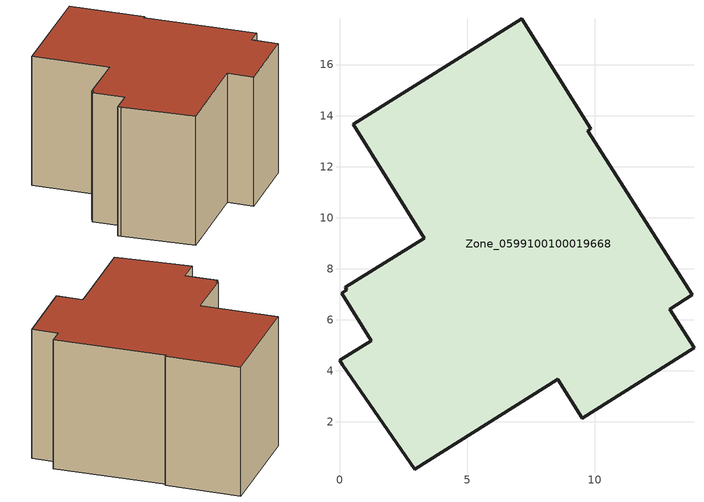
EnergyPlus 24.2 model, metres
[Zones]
Zone_0599100100019668
 floor ground (C_G): 8.56,3.66 2.96,0.14 0.12,4.21 0,4.4 1.25,5.18 0.09,7.04 0.29,7.17 0.23,7.27 3.33,9.2 0.54,13.66 7.14,17.8 9.86,13.48 9.73,13.4 13.82,6.97 12.94,6.42 13.89,4.9 9.52,2.14 z0
 wall outside (C_F): 9.52,2.14 13.89,4.9 12.94,6.42 13.82,6.97 9.73,13.4 9.86,13.48 7.14,17.8 0.54,13.66 3.33,9.2 0.23,7.27 0.29,7.17 0.09,7.04 1.25,5.18 0,4.4 0.12,4.21 2.96,0.14 8.56,3.66 9.52,2.14 z0:9.23
 roof outside (C_R): 2.96,0.14 8.56,3.66 9.52,2.14 13.89,4.9 12.94,6.42 13.82,6.97 9.73,13.4 9.86,13.48 7.14,17.8 0.54,13.66 3.33,9.2 0.23,7.27 0.29,7.17 0.09,7.04 1.25,5.18 0,4.4 0.12,4.21 z9.23
[BUILDING]
Pand.0599100100019668: North Axis=0; Terrain=City; Loads Convergence Tolerance Value=0.04; Temperature Convergence Tolerance Value=0.4; Solar Distribution=FullExterior; Maximum Number of Warmup Days=25; Minimum Number of Warmup Days=1
[Site:Location]
Rotterdam.The.Hague.AP_ZH_NLD Design_Conditions: Latitude=51.96; Longitude=4.45; Time Zone=1; Elevation=-4.5
[SITE:GROUNDTEMPERATURE:BUILDINGSURFACE]
18, 18, 18, 18, 18, 18, 18, 18, 18, 18, 18, 18
[MATERIAL] Thermal Absorptance=0.9; Solar Absorptance=0.7; Visible Absorptance=0.7
Name | Roughness | Thickness | Conductivity | Density | Specific Heat
G.D.2015-2018 | MediumSmooth | 0.15 | 0.0428571 | 540 | 1210
F.D.2015-2018 | Rough | 0.3 | 0.0666667 | 1920 | 840
R.D.2015-2018 | MediumRough | 0.2 | 0.0333333 | 1500 | 1000
[CONSTRUCTION]
C_G: G.D.2015-2018
C_F: F.D.2015-2018
C_R: R.D.2015-2018
[ZONE]
Zone_0599100100019668: Type=1; Multiplier=1; Ceiling Height=Autocalculate; Volume=Autocalculate; Floor Area=autocalculate; Part of Total Floor Area=Yes
[ZONEINFILTRATION:DESIGNFLOWRATE]
Infil_Zone_0599100100019668: Zone or ZoneList or Space or SpaceList=Zone_0599100100019668; Schedule=AlwaysOn; Design Flow Rate Calculation Method=Flow/Area; Flow Rate per Floor Area=0.0021; Constant Term Coefficient=1; Temperature Term Coefficient=0; Velocity Term Coefficient=0; Velocity Squared Term Coefficient=0
[HVACTEMPLATE:ZONE:IDEALLOADSAIRSYSTEM]
Zone_0599100100019668: Maximum Heating Supply Air Temperature=50; Minimum Cooling Supply Air Temperature=13; Maximum Heating Supply Air Humidity Ratio=0.0156; Minimum Cooling Supply Air Humidity Ratio=0.0077; Heating Limit=NoLimit; Cooling Limit=NoLimit; Dehumidification Control Type=ConstantSensibleHeatRatio; Cooling Sensible Heat Ratio=0.7; Dehumidification Setpoint=60; Humidification Control Type=None; Humidification Setpoint=30; Outdoor Air Method=None; Outdoor Air Flow Rate per Person=0.00944; Outdoor Air Flow Rate per Zone Floor Area=0; Outdoor Air Flow Rate per Zone=0; Demand Controlled Ventilation Type=None; Outdoor Air Economizer Type=NoEconomizer; Heat Recovery Type=None; Sensible Heat Recovery Effectiveness=0.7; Latent Heat Recovery Effectiveness=0.65
[ZONECONTROL:THERMOSTAT]
ThermostatControl_Zone_0599100100019668: Zone or ZoneList=Zone_0599100100019668; Control Type Schedule=DualSetpointControlType; Control 1=Thermostat_Zone_0599100100019668; Temperature Difference Between Cutout And Setpoint=0
[THERMOSTATSETPOINT:DUALSETPOINT]
Thermostat_Zone_0599100100019668: Heating Setpoint Temperature Schedule=HeatingSetpoint_Zone_0599100100019668; Cooling Setpoint Temperature Schedule=CoolingSetpoint_Zone_0599100100019668
[SCHEDULE:COMPACT]
HeatingSetpoint_Zone_0599100100019668: Through: 12/31, For: AllDays, Until: 24:00, 21
CoolingSetpoint_Zone_0599100100019668: Through: 12/31, For: AllDays, Until: 24:00, 24
DualSetpointControlType: Through: 12/31, For: AllDays, Until: 24:00, 4
AlwaysOn: Through: 12/31, For: AllDays, Until: 24:00, 1
